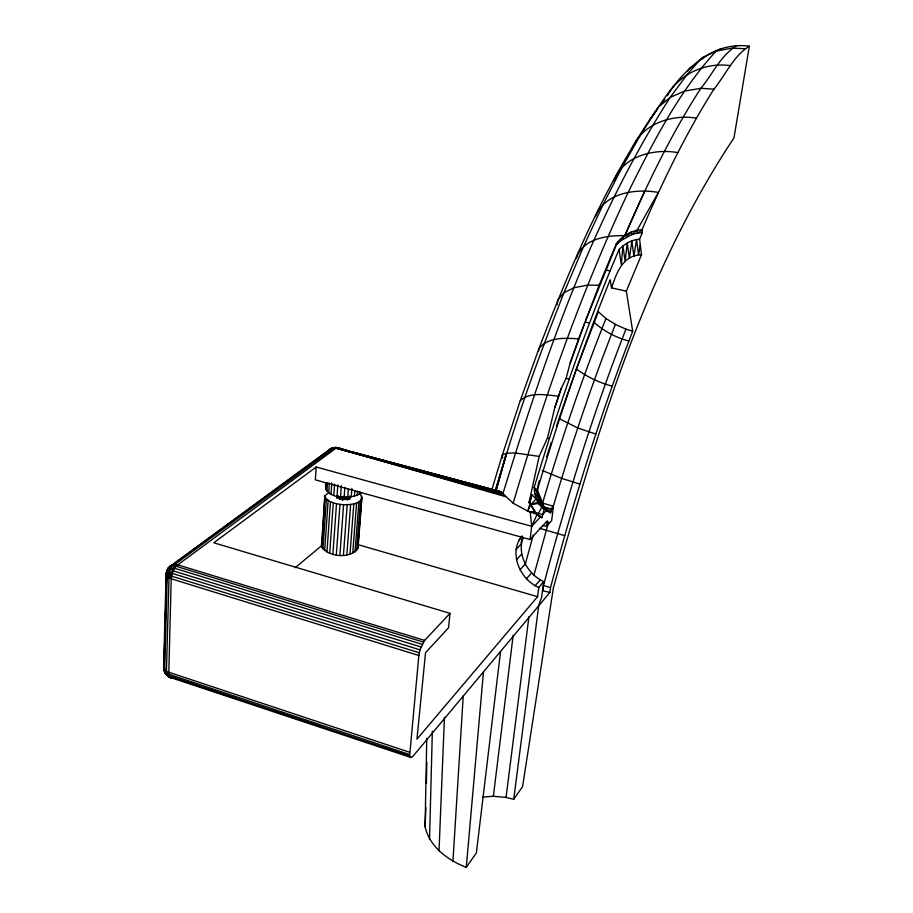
<?xml version="1.0" encoding="UTF-8"?>
<svg xmlns="http://www.w3.org/2000/svg" width="913" height="913" viewBox="0 0 913 913"><rect width="100%" height="100%" fill="white"/><g stroke="black" fill="none" stroke-linecap="round" stroke-linejoin="round"><path stroke-width="1.37" d="M500.564 651.448L476.381 852.868L466.281 867.35C447.895 860.217 429.624 846.933 425.07 826.699L426.77 738.4M425.915 807.48L425.07 826.699M426.394 783.365L426.816 762.093M172.683 677.549L171.313 677.823C166.714 676.613 163.518 672.059 163.655 667.357L166.12 574.049L168.483 567.738L330.152 449.025L332.925 447.735L336.863 447.45L349.793 451.41M429.544 839.115L432.351 731.313M164.317 660.236L164.808 641.885M165.253 624.937L165.698 607.99M166.189 589.638L166.634 572.691L163.883 668.83L166.577 675.072L409.606 756.158L410.998 757.516L413.235 755.953L549.888 592.4L550.528 587.584C573.524 500.815 600.115 414.89 632.686 331.202L626.329 291.156L641.497 254.704L639.591 239.206L642.341 232.678L642.01 229.791C662.678 181.333 685.731 133.732 713.943 89.166C725.481 75.026 733.47 55.933 749.345 46.209L733.984 137.84C643.779 273.615 596.828 432.477 553.358 588.052L522.578 786.618L513.722 799.309L506.042 797.391L493.362 796.284L482.452 797.095M166.109 673.235L168.369 676.533L171.313 677.823L168.003 675.791L166.44 671.443L168.985 577.872L169.384 575.144L175.912 566.208L336.052 448.169L338.095 447.735L349.873 451.376M409.606 756.158L418.85 655.5L419.98 649.839L424.625 640.412L450.029 613.342L213.779 542.779L316.195 467.011L531.697 526.299L540.713 516.69L537.106 514.407L527.805 511.166L513.186 503.234L501.009 491.81L497.083 491.913M439.016 850.916L444.448 717.276M452.951 861.233L463.245 695.763M316.195 467.011L315.35 479.839L530.054 539.526L547.332 520.821L546.659 526.093L542.721 525.626M360.601 494.492L361.947 497.619L358.044 547.572C351.665 559.407 327.265 557.626 321.456 545.837L324.868 495.725L329.102 492.427M325.758 482.612C322.323 499.925 351.733 499.81 361.126 493.1M321.855 547.503L324.868 495.725M325.804 489.79L326.283 482.783M322.94 549.135L326.386 498.875L325.29 497.311M326.911 491.342L327.482 482.92M324.663 550.676L328.144 500.347L326.386 498.875M328.657 492.803L329.342 482.966M326.957 552.057L330.472 501.682L328.144 500.347M330.997 494.138L331.784 482.886M329.73 553.244L333.291 502.835L330.472 501.682M333.827 495.28L334.615 484.016M336.783 498.304L336.977 495.531C337.582 500.541 346.917 500.381 349.884 497.459L349.713 495.953L349.496 498.726M332.903 554.168L336.498 503.736L333.291 502.835M337.045 496.181L337.844 484.906M338.244 498.452L338.449 495.668M339.465 499.422L339.659 496.649M336.326 554.807L339.978 504.375L336.498 503.736M340.526 496.809L341.336 485.545M341.017 499.183L341.211 496.41M342.603 500.518L342.9 496.364M339.887 555.138L343.585 504.706C349.793 504.581 359.722 504.866 361.947 497.619M344.144 497.151L344.863 487.291M344.406 499.297L344.612 496.524M346.027 499.639L346.232 496.866M347.442 500.141L347.648 497.368M343.436 555.15L347.18 504.741M347.75 497.186L348.378 488.729M348.663 499.4L348.869 496.615M349.816 499.491L350.021 496.718M346.849 554.819L350.638 504.455M351.208 496.9L351.836 488.455M349.987 554.191L353.81 503.873M354.381 496.33L354.815 490.703M352.726 553.267L356.584 503.006M357.166 495.474L357.485 491.262M354.974 552.103L358.9 501.922M359.437 494.39L359.654 491.582M356.652 550.722L360.544 500.609M357.942 543.144L358.044 547.572M358.364 537.609L358.798 532.062M359.231 526.527L359.779 519.6M360.201 514.053L360.635 508.507M361.069 502.972L361.605 496.044M357.679 549.192L361.594 499.16M466.281 867.35L483.468 671.9M450.029 613.342L448.511 627.824L425.538 652.704L416.956 739.153L537.586 596.68L538.773 587.458L543.76 581.604C527.771 574.482 516.518 554.431 523.252 537.38M424.625 640.412L177.464 564.736C171.039 562.511 165.641 569.45 166.36 575.418L171.21 578.774L418.85 655.5M493.362 796.284L513.174 635.265M530.054 539.526L531.697 526.299L530.225 511.999L534.995 511.794L537.106 514.407L541.797 517.762L544.251 509.1C537.164 504.375 534.47 495.531 534.185 487.416C558.573 406.821 585.975 327.037 619.037 249.569C624.458 243.976 631.682 239.651 639.591 239.206M506.042 797.391L528.935 616.686M513.722 799.309L538.75 605.365L541.66 597.148L543.76 581.604M632.686 331.202L625.93 329.159C593.165 412.824 566.494 498.772 543.463 585.587L542.79 590.802L549.888 592.4M538.556 351.357L538.955 348.549C571.207 264.656 606.586 180.797 658.524 106.912C678.804 76.247 708.043 40.629 749.345 46.209M422.091 644.304L174.44 568.228L172.751 564.599L170.16 566.517L172.74 570.739L171.21 578.774L168.745 674.593L168.003 675.791L164.454 671.9L164.5 668.396M167.17 571.492L168.483 567.738L166.817 570.899L167.113 572.029L169.384 575.144L171.484 576.137L419.261 652.749M640.287 244.787L638.541 254.978C621.89 257.158 616.127 274.037 611.573 287.892L626.329 291.156M557.056 304.714L558.003 299.761L563.983 292.696L583.704 246.236L603.253 204.17L622.381 166.805L640.858 134.359L658.524 106.912L670.176 97.406L687.021 74.592L701.755 57.93L720.745 48.868M546.659 526.093L551.657 520.65C551.988 517.591 555.366 494.778 550.676 512.775C537.746 508.153 535.018 491.936 539.4 480.478M552.707 506.076L539.617 502.23L531.902 494.778L529.939 502.629L534.995 511.794L529.026 502.595L539.149 456.397L547.458 438.012L554.75 407.803L561.21 388.539L566.14 378.336L570.203 362.986L578.694 338.837L599.145 285.21L616.286 243.828C622.346 235.725 631.739 229.996 642.01 229.791M576.308 258.505C582.038 238.784 606.837 235.212 624.526 235.68M595.561 216.37C605.148 192.506 635.87 188.432 658.421 192.438L637.023 230.236L631.716 234.641L621.045 240.541L616.412 244.707L585.792 320.235M520.992 543.098L522.11 539.012M525.146 564.725L533.26 535.109M533.808 575.567L548.599 522.11M496.295 490.27C514.156 422.924 538.476 357.474 563.983 292.696L574.049 287.698L587.71 285.13L599.145 285.21M495.896 490.658L506.521 453.236L515.16 452.974L539.149 456.397M613.81 181.196C622.598 155.975 653.845 148.385 677.8 152.585M495.531 491.103L506.521 453.236L502.31 455.062L491.776 489.927M529.46 502.709L531.902 494.778L529.026 502.595M542.299 504.09C560.753 441.321 581.752 379.26 605.992 318.477L598.369 311.79L576.365 368.966L558.996 418.553L577.735 427.957L595.79 434.04M541.797 517.762L537.106 514.407L536.136 512.798L542.699 514.578L546.453 510.413L544.251 509.1M552.662 508.438C570.876 446.217 591.556 384.693 615.385 324.389L605.992 318.477M550.676 512.775L544.182 506.989L537.369 490.041C558.459 418.919 582.414 348.606 610.181 279.8L611.573 287.892M409.355 754.458L165.321 673.086L164.682 670.724L167.205 575.841L167.992 573.478L170.469 567.646L334.843 447.359L500.096 491.445M502.755 494.173C544.935 357.029 592.035 218.789 670.176 97.406L684.567 91.06L700.864 88.321L713.943 89.166M513.186 503.234C544.353 397.132 581.067 292.4 628.212 192.266C652.875 142.713 678.37 92.361 716.009 51.196L731.906 48.115L744.494 48.72M538.773 587.458C520.113 579.641 508.05 552.787 522.088 535.885M495.211 490.692L506.521 453.236M631.716 149.778C640.675 124.248 671.397 113.965 696.368 118.142M546.499 457.162L551.247 442.52M556.416 426.542L558.562 419.889M578.694 338.837C565.227 338.015 548.211 336.794 538.955 348.549L520.296 400.533L502.31 455.062L502.641 458.269M554.75 407.803L561.21 388.539M570.203 362.986L584.628 323.27M169.407 571.184L168.186 568.514L170.469 567.646L167.113 572.029L166.428 574.539L170.845 572.896L172.146 573.375L174.44 568.228L171.347 569.096L169.407 571.184L170.845 572.896L171.484 576.137L168.985 577.872L166.155 573.524L167.113 570.146L168.254 569.084M166.634 572.691L166.36 575.418L169.384 575.144M530.658 504.353L527.805 511.166L530.122 503.257L529.608 502.527M620.817 238.886L621.045 240.541L624.926 235.383C646.861 184.734 670.827 134.736 700.864 88.321C712.551 74.273 720.768 55.214 736.791 45.65M625.028 235.314L644.761 190.931M531.697 526.299L537.106 514.407M540.713 517.26L537.734 514.704L541.808 507.251L551.6 509.477M618.238 241.705L616.412 244.707L616.286 243.828M165.321 673.086L166.44 671.443L409.423 752.209M667.392 95.762C679.329 73.588 705.875 62.13 730.377 65.633M687.615 71.237L689.977 67.847L692.488 66.592M338.095 447.735L332.012 448.112L328.68 450.44L332.925 447.735L336.052 448.169L501.203 492.039M650.227 118.941L657.6 109.024M660.053 105.714L664.972 99.095M329.41 450.006L330.152 449.025L328.68 450.44M535.052 585.804L540.165 580.006M526.436 578.739L531.606 573.01M520.011 569.758L525.237 564.097M170.446 565.775L169.247 567.064L332.012 448.112M516.416 559.703L521.677 554.1M515.982 549.523L521.255 543.988M630.826 232.301L626.204 237.14L625.884 234.744M518.778 540.211L522.293 536.559M168.186 568.514L172.751 564.599M546.396 510.629L551.041 511.463M295.276 567.658L321.456 545.837M701.983 59.185L706.114 55.796M520.296 400.533C530.613 391.472 546.031 395.124 558.539 396.139M336.406 447.792L501.009 491.81M171.347 569.096L175.912 566.208L423.347 642.079M166.817 570.899L168.494 569.678M642.044 230.122L637.365 233.112L631.716 234.641L631.385 232.039M170.16 566.517L175.034 564.325L175.912 566.208L172.899 566.071L177.464 564.736M334.147 447.69L337.137 447.644M172.74 570.739L420.95 646.952M331.887 448.192L335.573 447.655L505.642 496.695M551.726 509.032L544.182 506.989L538.636 503.428L530.921 504.524L531.32 505.676M641.497 254.704L638.541 254.978L636.589 239.491L633.896 256.256L631.864 240.838L629.377 258.356L627.265 243.018L625.131 261.198L622.94 245.962L621.319 264.69L619.037 249.569M642.341 232.678L637.365 233.112L637.023 230.236M339.978 504.375L343.585 504.706M530.225 511.999L532.599 512.319M605.593 269.963L609.93 270.91M585.267 322.061L589.467 323.019M566.14 378.336L569.164 379.066M547.458 438.012L549.284 438.48M352.635 452.118L430.936 473.231M433.766 473.973L498.407 491.377M504.01 495.28L336.052 448.169L502.002 492.929M336.052 448.169L502.447 493.682M352.521 452.163L359.334 454.035M362.062 454.788L366.159 455.918M368.886 456.66L372.983 457.79M375.711 458.543L379.797 459.661M382.524 460.414L389.349 462.286M398.89 464.911L402.987 466.041M564.679 535.657L539.48 528.262M543.463 585.587L550.528 587.584M579.881 484.095L561.575 478.355L542.196 470.48M358.113 544.684L537.586 596.68M612.167 386.153C599.327 382.661 587.025 376.966 576.365 368.966M166.577 675.072L167.513 675.346L165.687 673.84L163.906 669.663L166.44 671.443L169.75 677.229M628.783 341.028C615.967 337.582 603.892 331.236 594.043 322.3M172.146 573.375L419.98 649.839M174.041 677.994L234.892 698.217M272.759 710.805L322.791 727.433M382.296 747.199L407.985 755.747M410.998 757.516L170.149 677.389L169.27 676.293M168.369 676.533L171.313 677.823M615.385 324.389L625.93 329.159M533.466 509.876L537.734 514.704M541.808 507.251L548.245 511.075M538.636 503.428L544.947 507.845M166.44 671.443L163.667 668.225L164.18 670.302M544.182 506.989L537.974 502.196L530.921 504.524L536.273 498.738L542.333 503.211L534.778 493.317L537.78 495.725L542.47 503.314M537.369 490.041L534.185 487.416L542.39 503.234M164.682 670.724L163.655 667.357"/></g></svg>
